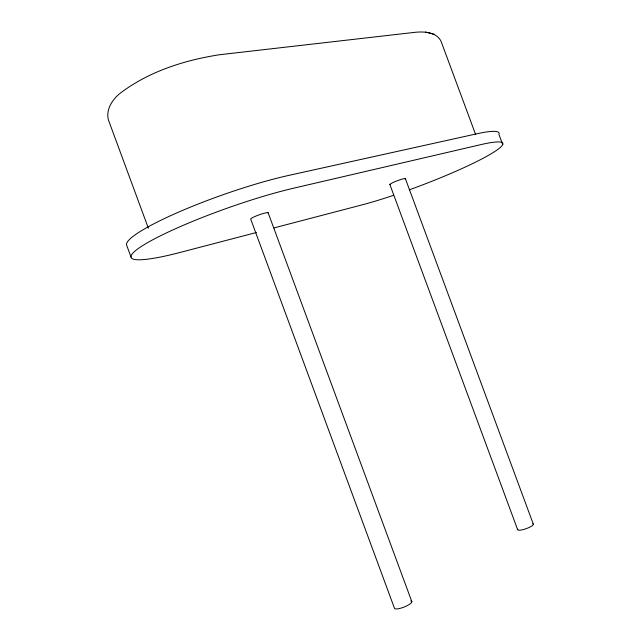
<?xml version="1.0" encoding="UTF-8"?>
<svg xmlns="http://www.w3.org/2000/svg" width="641" height="641" viewBox="0 0 641 641"><rect width="100%" height="100%" fill="white"/><g stroke="black" fill="none" stroke-linecap="round" stroke-linejoin="round"><path stroke-width="0.96" d="M256.448 232.499L180.986 252.225A106.71 14.158 -19.6 0 1 148.215 242.282A106.71 14.158 -19.6 0 1 293.338 188.262L480.75 144.65A90.886 10.312 -20.8 0 1 493.842 152.117A90.886 10.312 -20.8 0 1 409.287 189.832M273.867 227.94L361.909 204.92A90.886 10.312 -20.8 0 0 393.574 195.313M475.678 134.666L441.978 43.78C438.356 31.457 423.493 31.209 413.076 32.539L219.31 54.765C183.751 60.318 147.879 71.824 119.114 94.083C111.871 100.276 105.797 110.076 108.409 119.899L148.359 228.204M434.269 34.318L425.488 32.05M502.712 144.626L498.938 134.434A90.886 11.218 -20.9 0 0 476.736 133.825L288.602 175.442A106.702 15.408 -19.5 0 0 181.195 211.001A106.702 15.408 -19.5 0 0 126.565 244.958L131.044 257.105M405.392 178.711L533.312 524.13M389.88 184.552L517.672 529.714M268.122 212.74L411.883 601.771M268.186 213.052A9.335 1.21 -19.8 0 0 259.108 214.839A9.335 1.21 -19.8 0 0 250.775 219.286L394.375 607.988A9.359 2.372 -21.4 0 0 405.168 606.618A9.359 2.372 -21.4 0 0 410.793 600.897M390.217 184.688A8.293 0.953 -20.7 0 1 397.388 180.698A8.293 0.953 -20.7 0 1 405.176 179.055M532.839 523.785A8.309 1.867 -19.5 0 1 526.229 528.657A8.309 1.867 -19.5 0 1 517.76 529.17"/></g></svg>
